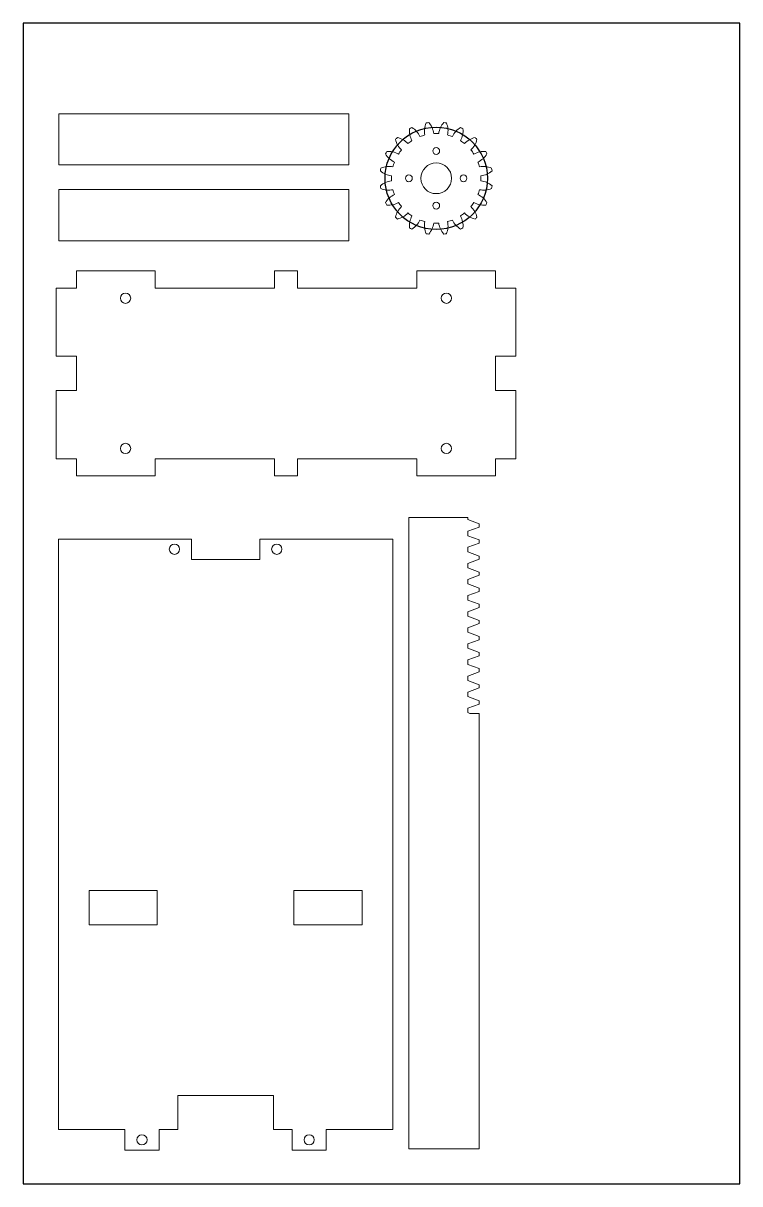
# Model space of a CAD drawing. Header units: millimetres. Extents: x 0 to 210, y 0 to 340.
import ezdxf

# ---------------------------------------------------------------- set-up
doc = ezdxf.new("R2010")
doc.units = ezdxf.units.MM

# ---------------------------------------------------------------- blocks, each defined once
blk = doc.blocks.new('Carcasse axe XZ avant')
at = {"color": 7, "linetype": 'Continuous', "lineweight": 15}
for p, q in [((-49, 86.5), (-49, -86.5)), ((-10, 86.5), (-49, 86.5)), ((-10, 86.5), (-10, 80.5)), ((10, 80.5), (10, 86.5)), ((49, 86.5), (10, 86.5)), ((49, -86.5), (49, 86.5)), ((-10, 80.5), (10, 80.5)), ((-20, -16.5), (-40, -16.5)), ((-40, -16.5), (-40, -26.5)), ((-20, -26.5), (-20, -16.5)), ((40, -16.5), (20, -16.5)), ((20, -16.5), (20, -26.5)), ((40, -26.5), (40, -16.5)), ((-40, -26.5), (-20, -26.5)), ((20, -26.5), (40, -26.5)), ((14, -76.5), (-14, -76.5)), ((-14, -76.5), (-14, -86.5)), ((14, -86.5), (14, -76.5)), ((-49, -86.5), (-29.5, -86.5)), ((-29.5, -86.5), (-29.5, -92.5)), ((-19.5, -86.5), (-14, -86.5)), ((-19.5, -92.5), (-19.5, -86.5)), ((14, -86.5), (19.5, -86.5)), ((19.5, -86.5), (19.5, -92.5)), ((29.5, -86.5), (49, -86.5)), ((29.5, -92.5), (29.5, -86.5)), ((-29.5, -92.5), (-19.5, -92.5)), ((19.5, -92.5), (29.5, -92.5))]:
    blk.add_line(p, q, dxfattribs=at)
for centre in [(-15, 83.5), (15, 83.5), (-24.5, -89.5), (24.5, -89.5)]:
    blk.add_circle(centre, 1.5, dxfattribs=at)
blk = doc.blocks.new('Cremaillere monté parasol')
at = {"color": 7, "linetype": 'Continuous', "lineweight": 15}
for p, q in [((0.65, 18.32), (1.88, 21.7)), ((2.83, 21.7), (1.88, 21.7)), ((4.06, 18.32), (2.83, 21.7)), ((5.37, 18.32), (6.6, 21.7)), ((7.54, 21.7), (6.6, 21.7)), ((8.77, 18.32), (7.54, 21.7)), ((10.08, 18.32), (11.31, 21.7)), ((12.25, 21.7), (11.31, 21.7)), ((13.48, 18.32), (12.25, 21.7)), ((14.79, 18.32), (16.02, 21.7)), ((16.97, 21.7), (16.02, 21.7)), ((18.19, 18.32), (16.97, 21.7)), ((19.5, 18.32), (20.73, 21.7)), ((21.68, 21.7), (20.73, 21.7)), ((22.91, 18.32), (21.68, 21.7)), ((24.22, 18.32), (25.44, 21.7)), ((26.39, 21.7), (25.44, 21.7)), ((27.62, 18.32), (26.39, 21.7)), ((28.93, 18.32), (30.16, 21.7)), ((31.1, 21.7), (30.16, 21.7)), ((32.33, 18.32), (31.1, 21.7)), ((33.64, 18.32), (34.87, 21.7)), ((35.82, 21.7), (34.87, 21.7)), ((37.04, 18.32), (35.82, 21.7)), ((38.35, 18.32), (39.58, 21.7)), ((40.53, 21.7), (39.58, 21.7)), ((41.76, 18.32), (40.53, 21.7)), ((43.07, 18.32), (44.29, 21.7)), ((45.24, 21.7), (44.29, 21.7)), ((46.47, 18.32), (45.24, 21.7)), ((47.78, 18.32), (49.01, 21.7)), ((49.95, 21.7), (49.01, 21.7)), ((51.18, 18.32), (49.95, 21.7)), ((52.49, 18.32), (53.72, 21.7)), ((54.67, 21.7), (53.72, 21.7)), ((55.89, 18.32), (54.67, 21.7)), ((57.41, 21.7), (57.41, 18.91)), ((185, 21.7), (57.41, 21.7)), ((185, 1), (185, 21.7)), ((0.65, 18.32), (0, 18.32)), ((0, 18.32), (0, 1)), ((4.06, 18.32), (5.37, 18.32)), ((8.77, 18.32), (10.08, 18.32)), ((13.48, 18.32), (14.79, 18.32)), ((18.19, 18.32), (19.5, 18.32)), ((22.91, 18.32), (24.22, 18.32)), ((27.62, 18.32), (28.93, 18.32)), ((32.33, 18.32), (33.64, 18.32)), ((37.04, 18.32), (38.35, 18.32)), ((41.76, 18.32), (43.07, 18.32)), ((46.47, 18.32), (47.78, 18.32)), ((51.18, 18.32), (52.49, 18.32)), ((55.89, 18.32), (57.2, 18.32)), ((57.2, 18.32), (57.41, 18.91)), ((185, 1), (0, 1))]:
    blk.add_line(p, q, dxfattribs=at)
blk = doc.blocks.new('Funny Action - Renfort Cremaillere')
at = {"color": 7, "linetype": 'Continuous', "lineweight": 15}
for p, q in [((7.5, 42.5), (-7.5, 42.5)), ((-7.5, 42.5), (-7.5, -42.5)), ((7.5, -42.5), (7.5, 42.5)), ((-7.5, -42.5), (7.5, -42.5))]:
    blk.add_line(p, q, dxfattribs=at)
blk = doc.blocks.new('Niveau 3 - Pour Carte de Commande')
at = {"color": 7, "linetype": 'Continuous', "lineweight": 15}
for p, q in [((-25, 67.38), (-25, 61.38)), ((-5, 67.38), (-25, 67.38)), ((-5, 61.38), (-5, 67.38)), ((5, 67.38), (5, 61.38)), ((25, 67.38), (5, 67.38)), ((25, 61.38), (25, 67.38)), ((-30, 61.38), (-30, 38.38)), ((-25, 61.38), (-30, 61.38)), ((5, 61.38), (-5, 61.38)), ((30, 61.38), (25, 61.38)), ((30, 38.38), (30, 61.38)), ((-25, 38.38), (-30, 38.38)), ((-25, 3.38), (-25, 38.38)), ((30, 38.38), (25, 38.38)), ((25, 38.38), (25, 3.38)), ((-30, 3.38), (-30, -3.38)), ((-30, 3.38), (-25, 3.38)), ((25, 3.38), (30, 3.38)), ((30, -3.38), (30, 3.38)), ((-25, -3.38), (-30, -3.38)), ((-25, -38.38), (-25, -3.38)), ((30, -3.38), (25, -3.38)), ((25, -3.38), (25, -38.38)), ((-30, -38.38), (-30, -61.38)), ((-30, -38.38), (-25, -38.38)), ((25, -38.38), (30, -38.38)), ((30, -61.38), (30, -38.38)), ((-30, -61.38), (-25, -61.38)), ((-25, -61.38), (-25, -67.38)), ((-5, -61.38), (5, -61.38)), ((-5, -67.38), (-5, -61.38)), ((5, -61.38), (5, -67.38)), ((25, -61.38), (30, -61.38)), ((25, -67.38), (25, -61.38)), ((-25, -67.38), (-5, -67.38)), ((5, -67.38), (25, -67.38))]:
    blk.add_line(p, q, dxfattribs=at)
for centre in [(-22, 47), (22, 47), (-22, -47), (22, -47)]:
    blk.add_circle(centre, 1.5, dxfattribs=at)
blk = doc.blocks.new('Pignon ascenceur pour pince')
at = {"color": 7, "linetype": 'Continuous'}
blk.add_circle((0, 0), 15, dxfattribs=at)
at = {"color": 7, "linetype": 'Continuous', "lineweight": 15}
for centre, radius in [((0, 8), 1), ((0, 0), 4.5), ((-8, 0), 1), ((8, 0), 1), ((0, -8), 1)]:
    blk.add_circle(centre, radius, dxfattribs=at)
for centre, radius, start, end in [((-1.87, 13.97), 6, 174.7741, 209.271), ((0, 0), 16.5, 115.6265, 118.3735), ((-10.21, 9.72), 6, 24.729, 59.2259), ((2.54, 13.86), 6, 156.7741, 191.271), ((0, 0), 16.5, 97.6265, 100.3735), ((-6.7, 12.4), 6, 6.729, 41.2259), ((6.7, 12.4), 6, 138.7741, 173.271), ((0, 0), 16.5, 79.6265, 82.3735), ((-2.54, 13.86), 6, 348.729, 23.2259), ((10.21, 9.72), 6, 120.7741, 155.271), ((1.87, 13.97), 6, 330.729, 5.2259), ((0, 0), 16.5, 61.6265, 64.3735), ((0, 0), 16.5, 133.6265, 136.3735), ((-6.09, 12.71), 6, 192.7741, 227.271), ((-12.71, 6.09), 6, 42.729, 77.2259), ((0, 0), 13.12, 122.751, 129.249), ((0, 0), 13.12, 104.751, 111.249), ((0, 0), 13.12, 86.751, 93.249), ((0, 0), 13.12, 68.751, 75.249), ((0, 0), 13.12, 50.751, 57.249), ((12.71, 6.09), 6, 102.7741, 137.271), ((6.09, 12.71), 6, 312.729, 347.2259), ((0, 0), 16.5, 43.6265, 46.3735), ((0, 0), 16.5, 151.6265, 154.3735), ((-9.72, 10.21), 6, 210.7741, 245.271), ((-13.97, 1.87), 6, 60.729, 95.2259), ((0, 0), 13.12, 140.751, 147.249), ((0, 0), 13.12, 32.751, 39.249), ((13.97, 1.87), 6, 84.7741, 119.271), ((9.72, 10.21), 6, 294.729, 329.2259), ((0, 0), 16.5, 25.6265, 28.3735), ((-13.86, -2.54), 6, 78.729, 113.2259), ((0, 0), 13.12, 158.751, 165.249), ((0, 0), 13.12, 14.751, 21.249), ((13.86, -2.54), 6, 66.7741, 101.271), ((0, 0), 16.5, 169.6265, 172.3735), ((-12.4, 6.7), 6, 228.7741, 263.271), ((0, 0), 13.12, 176.751, 183.249), ((12.4, 6.7), 6, 276.729, 311.2259), ((0, 0), 13.12, 356.751, 3.249), ((0, 0), 16.5, 7.6265, 10.3735), ((-12.4, -6.7), 6, 96.729, 131.2259), ((0, 0), 16.5, 187.6265, 190.3735), ((-13.86, 2.54), 6, 246.7741, 281.271), ((0, 0), 13.12, 194.751, 201.249), ((0, 0), 13.12, 338.751, 345.249), ((13.86, 2.54), 6, 258.729, 293.2259), ((12.4, -6.7), 6, 48.7741, 83.271), ((0, 0), 16.5, 349.6265, 352.3735), ((-9.72, -10.21), 6, 114.729, 149.2259), ((9.72, -10.21), 6, 30.7741, 65.271), ((0, 0), 16.5, 205.6265, 208.3735), ((-13.97, -1.87), 6, 264.7741, 299.271), ((-6.09, -12.71), 6, 132.729, 167.2259), ((-12.71, -6.09), 6, 282.7741, 317.271), ((0, 0), 13.12, 212.751, 219.249), ((0, 0), 13.12, 230.751, 237.249), ((0, 0), 13.12, 302.751, 309.249), ((12.71, -6.09), 6, 222.729, 257.2259), ((0, 0), 13.12, 320.751, 327.249), ((6.09, -12.71), 6, 12.7741, 47.271), ((13.97, -1.87), 6, 240.729, 275.2259), ((0, 0), 16.5, 331.6265, 334.3735), ((0, 0), 16.5, 223.6265, 226.3735), ((-1.87, -13.97), 6, 150.729, 185.2259), ((-10.21, -9.72), 6, 300.7741, 335.271), ((0, 0), 13.12, 248.751, 255.249), ((2.54, -13.86), 6, 168.729, 203.2259), ((-6.7, -12.4), 6, 318.7741, 353.271), ((0, 0), 13.12, 266.751, 273.249), ((6.7, -12.4), 6, 186.729, 221.2259), ((-2.54, -13.86), 6, 336.7741, 11.271), ((0, 0), 13.12, 284.751, 291.249), ((10.21, -9.72), 6, 204.729, 239.2259), ((1.87, -13.97), 6, 354.7741, 29.271), ((0, 0), 16.5, 313.6265, 316.3735), ((0, 0), 16.5, 241.6265, 244.3735), ((0, 0), 16.5, 259.6265, 262.3735), ((0, 0), 16.5, 277.6265, 280.3735), ((0, 0), 16.5, 295.6265, 298.3735)]:
    blk.add_arc(centre, radius, start, end, dxfattribs=at)

msp = doc.modelspace()

# ---------------------------------------------------------------- linework, layer by layer
msp.add_lwpolyline([(210.01, 0.01), (210.01, 340.01), (0.01, 340.01), (0.01, 0.01)], close=True)

# ---------------------------------------------------------------- block references
for name, p, rotation in [('Funny Action - Renfort Cremaillere', (52.94, 305.99), 90), ('Funny Action - Renfort Cremaillere', (52.94, 283.76), 90), ('Niveau 3 - Pour Carte de Commande', (77.01, 237.43), 90), ('Cremaillere monté parasol', (111.97, 195.23), 270)]:
    msp.add_blockref(name, p, dxfattribs=dict(rotation=rotation))
for name, p in [('Pignon ascenceur pour pince', (121.04, 294.57)), ('Carcasse axe XZ avant', (59.31, 102.39))]:
    msp.add_blockref(name, p)

doc.saveas('drawing.dxf')
